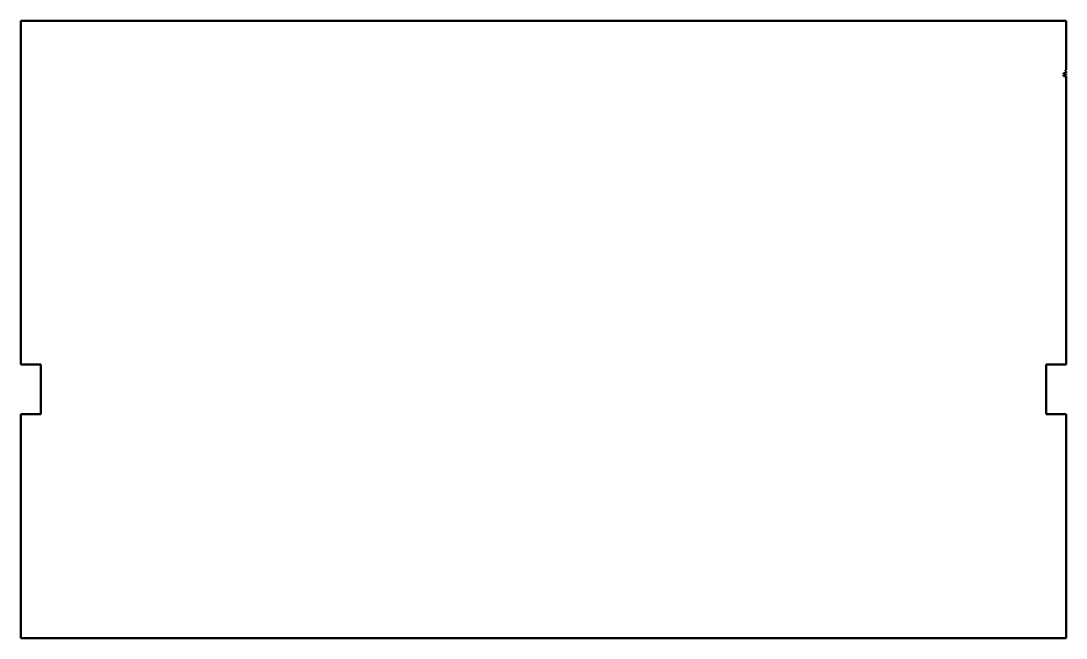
# Model space of a CAD drawing. Header units: millimetres. Extents: x 0 to 2100, y -1240 to 0.
import ezdxf

# ---------------------------------------------------------------- set-up
doc = ezdxf.new("R2010")
doc.units = ezdxf.units.MM
doc.layers.add('IV_OUTER_PROFILE', color=7, linetype='Continuous', lineweight=50)

msp = doc.modelspace()

# ---------------------------------------------------------------- linework, layer by layer
at = {"layer": 'IV_OUTER_PROFILE'}
for p, q in [((0, 0), (2100, 0)), ((0, -690), (0, 0)), ((2100, 0), (2100, -98.5)), ((2100, -101.5), (2100, -105)), ((2095, -105), (2100, -105)), ((2095, -107), (2095, -105)), ((2100, -107), (2095, -107)), ((2095, -109), (2100, -109)), ((2095, -111), (2095, -109)), ((2100, -111), (2095, -111)), ((2100, -107), (2100, -109)), ((2100, -111), (2100, -690)), ((40, -690), (0, -690)), ((40, -790), (40, -690)), ((2060, -690), (2060, -790)), ((2100, -690), (2060, -690)), ((0, -790), (40, -790)), ((0, -1240), (0, -790)), ((2060, -790), (2100, -790)), ((2100, -790), (2100, -1240)), ((2100, -1240), (0, -1240))]:
    msp.add_line(p, q, dxfattribs=at)
msp.add_arc((2100, -100), 1.5, 90, 270, dxfattribs=at)

doc.saveas('drawing.dxf')
